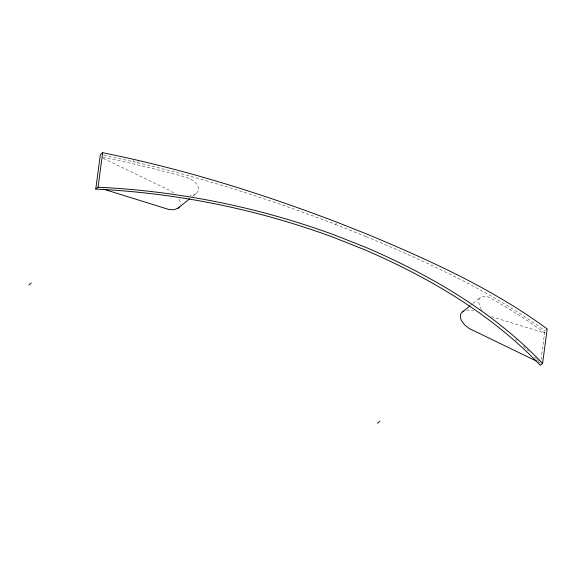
<?xml version="1.0" encoding="UTF-8"?>
<svg xmlns="http://www.w3.org/2000/svg" width="576" height="576" viewBox="0 0 576 576"><rect width="100%" height="100%" fill="white"/><g stroke="black" fill="none" stroke-linecap="round" stroke-linejoin="round"><path stroke-width="0.43" stroke-dasharray="2.88 2.16" d="M541.044 359.568L544.882 330.811L547.2 328.946M491.227 316.555L544.586 332.986C527.436 320.033 509.141 308.693 490.493 298.037C487.181 296.006 481.097 294.71 479.218 299.21A5.321 3.47 66.7 0 0 478.778 302.544L480.6 308.434M192.571 196.495L196.049 193.702L198.022 191.261A5.321 4.478 29.1 0 0 198.468 187.927C196.697 180.9 188.834 177.898 182.491 176.249C156.053 169.164 129.47 162.59 102.607 157.306M103.745 155.304L132.775 161.518L133.942 160.589M132.775 161.518L137.354 162.634L138.521 161.705M137.354 162.634C204.264 178.308 269.849 199.354 334.03 223.848L335.21 224.323L336.37 223.387M335.21 224.323L366.113 236.57L367.272 235.634M470.304 305.525L472.392 303.847M473.083 303.286L480.73 297.144M196.049 193.702L194.054 194.854L190.21 195.876M466.502 310.183L468.922 310.061L473.602 310.889M366.113 236.57C428.256 262.562 490.363 290.743 544.882 330.811M538.178 361.93L540.569 363.11M103.255 158.364L168.862 190.008L173.945 193.14M515.808 339.314L517.09 340.43M523.433 346.154L528.516 351.014M534.65 357.07L536.429 358.877M537.019 359.482L539.978 362.506M480.96 309.017L482.033 310.774M179.165 199.296L179.986 201.427A7.826 6.041 51.2 0 1 180.173 204.725"/><path stroke-width="0.86" d="M95.76 189.086L100.354 154.613L102.679 152.748C182.455 168.703 260.374 193.054 336.348 221.983L368.431 234.698C430.582 260.698 492.682 288.871 547.2 328.946L542.599 363.413L540.281 365.285C491.335 314.014 429.048 277.452 364.37 249.617L332.287 236.902C256.478 209.088 176.414 192.902 95.76 189.086L98.078 187.214C178.74 191.038 258.797 207.223 334.606 235.037L366.689 247.752C431.366 275.587 493.654 312.149 542.599 363.413M98.078 187.214L102.679 152.748M103.615 189.194L169.085 209.542L174.132 209.714L177.977 208.231L179.251 206.928M469.613 306.079L461.383 312.97A7.826 6.041 51.2 0 0 460.649 318.47L461.47 320.602L464.551 324.828L469.13 328.471L536.58 361.138M28.8 285.055L31.306 283.039M177.977 208.231L189.792 198.734M377.446 423.252L379.951 421.236M462.658 311.666L463.817 311.04"/></g></svg>
